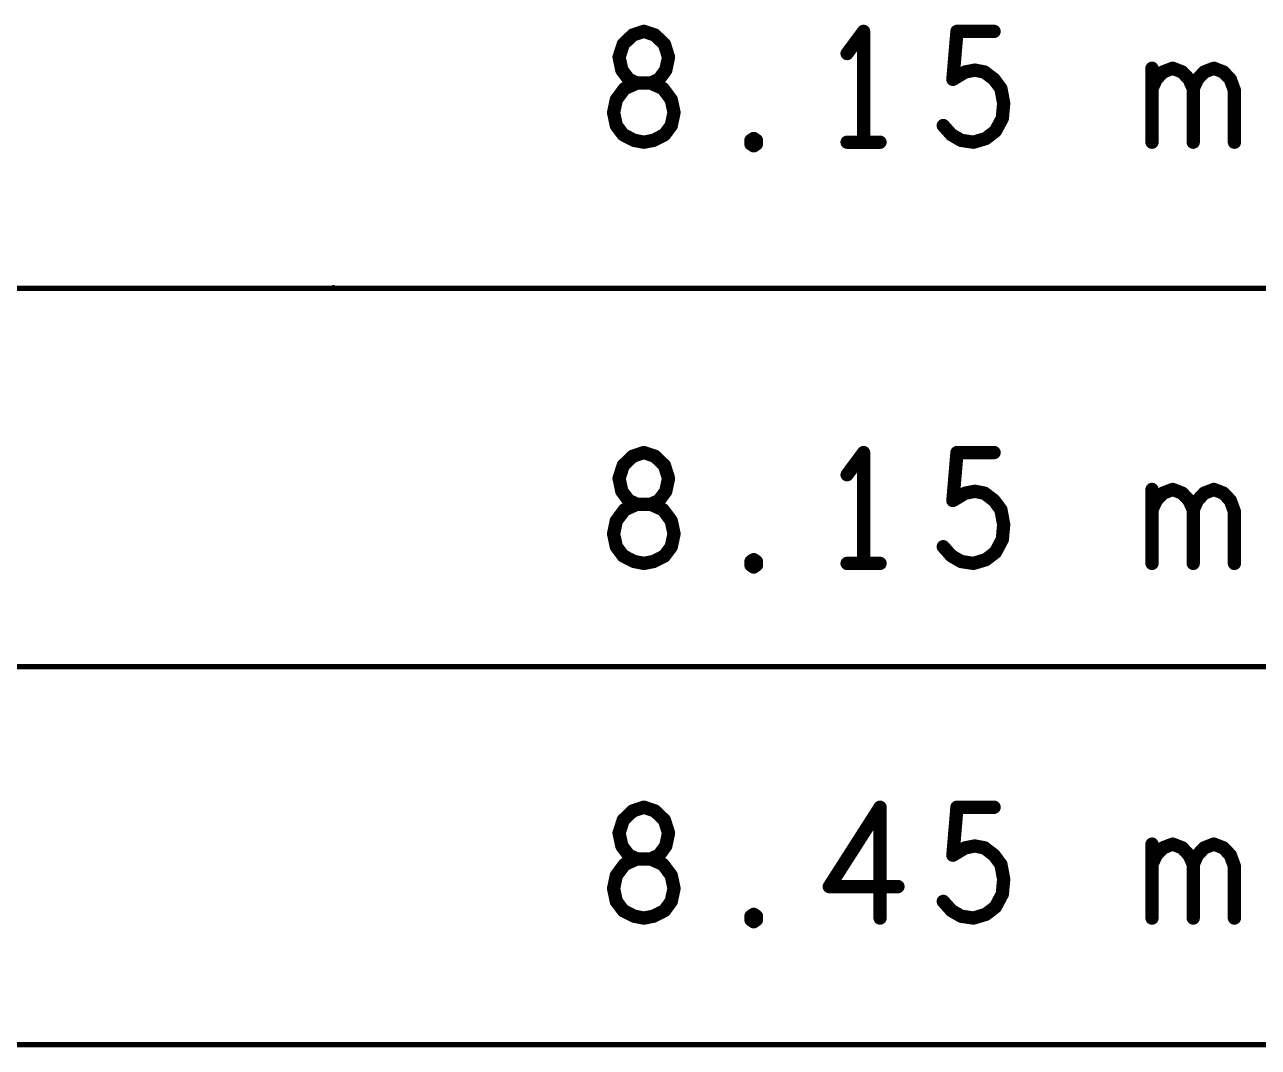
# Model space of a CAD drawing. Extents: x -14.2 to 19.9, y -5.2 to 16.9.
# Drawn here: x -9.905 to -8.513, y 4.398 to 5.551 of the extents above; entities that cross this region are included whole.
import ezdxf

# ---------------------------------------------------------------- set-up
doc = ezdxf.new("R2010")
doc.units = 0
doc.layers.get('0').update_dxf_attribs({"linetype": 'CONTINUOUS'})
doc.layers.add('FAB', color=2, linetype='CONTINUOUS')

# ---------------------------------------------------------------- blocks, each defined once
blk = doc.blocks.new('ROUND_1')
at = {"const_width": 0.003}
blk.add_lwpolyline([(-0.0015, 0, 1), (0.0015, 0, 1)], format="xyb", close=True, dxfattribs=at)
blk = doc.blocks.new('ROUND_105')
at = {"const_width": 0.0075}
blk.add_lwpolyline([(-0.00375, 0, 1), (0.00375, 0, 1)], format="xyb", close=True, dxfattribs=at)

msp = doc.modelspace()

# ---------------------------------------------------------------- linework, layer by layer
at = {"layer": 'FAB'}
for points, const_width in [([(-9.2293, 5.5289), (-9.2185, 5.5393)], 0.015), ([(-9.2185, 5.5393), (-9.2061, 5.5434)], 0.015), ([(-9.2061, 5.5434), (-9.1937, 5.5393)], 0.015), ([(-9.1937, 5.5393), (-9.1828, 5.5289)], 0.015), ([(-8.9581, 5.5434), (-8.9767, 5.5184)], 0.015), ([(-8.9581, 5.4184), (-8.9581, 5.5434)], 0.015), ([(-8.8573, 5.4893), (-8.8527, 5.5434)], 0.015), ([(-8.8527, 5.5434), (-8.8108, 5.5434)], 0.015), ([(-9.234, 5.5143), (-9.2293, 5.5289)], 0.015), ([(-9.1828, 5.5289), (-9.1782, 5.5143)], 0.015), ([(-9.2309, 5.4997), (-9.234, 5.5143)], 0.015), ([(-9.1782, 5.5143), (-9.1813, 5.4997)], 0.015), ([(-9.2231, 5.4893), (-9.2309, 5.4997)], 0.015), ([(-9.1813, 5.4997), (-9.189, 5.4893)], 0.015), ([(-8.8434, 5.4976), (-8.8573, 5.4893)], 0.015), ([(-8.8325, 5.4997), (-8.8434, 5.4976)], 0.015), ([(-8.8217, 5.4976), (-8.8325, 5.4997)], 0.015), ([(-8.8108, 5.4893), (-8.8217, 5.4976)], 0.015), ([(-8.6326, 5.4184), (-8.6326, 5.5018)], 0.015), ([(-8.6279, 5.4893), (-8.6202, 5.4976)], 0.015), ([(-8.6202, 5.4976), (-8.6093, 5.5018)], 0.015), ([(-8.6093, 5.5018), (-8.5985, 5.4976)], 0.015), ([(-8.5985, 5.4976), (-8.5907, 5.4893)], 0.015), ([(-8.5814, 5.4893), (-8.5737, 5.4976)], 0.015), ([(-8.5737, 5.4976), (-8.5628, 5.5018)], 0.015), ([(-8.5628, 5.5018), (-8.552, 5.4976)], 0.015), ([(-8.552, 5.4976), (-8.5442, 5.4893)], 0.015), ([(-9.2278, 5.4789), (-9.2371, 5.4664)], 0.015), ([(-9.2138, 5.4851), (-9.2278, 5.4789)], 0.015), ([(-9.2138, 5.4851), (-9.2231, 5.4893)], 0.015), ([(-9.1983, 5.4851), (-9.2138, 5.4851)], 0.015), ([(-9.1983, 5.4851), (-9.2138, 5.4851)], 0.015), ([(-9.189, 5.4893), (-9.1983, 5.4851)], 0.015), ([(-9.1844, 5.4789), (-9.1983, 5.4851)], 0.015), ([(-9.1751, 5.4664), (-9.1844, 5.4789)], 0.015), ([(-8.8031, 5.4789), (-8.8108, 5.4893)], 0.015), ([(-8.8, 5.4622), (-8.8031, 5.4789)], 0.015), ([(-8.6326, 5.4789), (-8.6279, 5.4893)], 0.015), ([(-8.5907, 5.4893), (-8.5861, 5.4789)], 0.015), ([(-8.5861, 5.4789), (-8.5814, 5.4893)], 0.015), ([(-8.5861, 5.4789), (-8.5861, 5.4184)], 0.015), ([(-8.5442, 5.4893), (-8.5396, 5.4768)], 0.015), ([(-9.2371, 5.4664), (-9.2402, 5.4518)], 0.015), ([(-9.172, 5.4518), (-9.1751, 5.4664)], 0.015), ([(-8.5396, 5.4768), (-8.5396, 5.4184)], 0.015), ([(-9.2402, 5.4518), (-9.2371, 5.4372)], 0.015), ([(-9.1751, 5.4372), (-9.172, 5.4518)], 0.015), ([(-8.8015, 5.4455), (-8.8, 5.4622)], 0.015), ([(-9.2371, 5.4372), (-9.2293, 5.4268)], 0.015), ([(-9.1828, 5.4268), (-9.1751, 5.4372)], 0.015), ([(-8.8682, 5.4372), (-8.8589, 5.4268)], 0.015), ([(-8.8093, 5.4309), (-8.8015, 5.4455)], 0.015), ([(-9.2293, 5.4268), (-9.2169, 5.4205)], 0.015), ([(-9.1952, 5.4205), (-9.1828, 5.4268)], 0.015), ([(-9.0852, 5.4205), (-9.0821, 5.4226)], 0.015), ([(-9.0821, 5.4226), (-9.079, 5.4205)], 0.015), ([(-8.8589, 5.4268), (-8.848, 5.4205)], 0.015), ([(-8.8341, 5.4184), (-8.8201, 5.4226)], 0.015), ([(-8.8201, 5.4226), (-8.8093, 5.4309)], 0.015), ([(-9.2169, 5.4205), (-9.2061, 5.4184)], 0.015), ([(-9.2061, 5.4184), (-9.1952, 5.4205)], 0.015), ([(-9.0852, 5.4164), (-9.0852, 5.4205)], 0.015), ([(-9.0821, 5.4143), (-9.0852, 5.4164)], 0.015), ([(-9.079, 5.4164), (-9.0821, 5.4143)], 0.015), ([(-9.079, 5.4205), (-9.079, 5.4164)], 0.015), ([(-8.9767, 5.4184), (-8.9395, 5.4184)], 0.015), ([(-8.848, 5.4205), (-8.8341, 5.4184)], 0.015), ([(-12.3924, 5.2536), (-1.9714, 5.2536)], 0.006), ([(-9.5563, 5.2544), (-9.5557, 5.2538)], 0.006), ([(-9.2293, 5.0539), (-9.2185, 5.0643)], 0.015), ([(-9.2185, 5.0643), (-9.2061, 5.0684)], 0.015), ([(-9.2061, 5.0684), (-9.1937, 5.0643)], 0.015), ([(-9.1937, 5.0643), (-9.1828, 5.0539)], 0.015), ([(-8.9581, 5.0684), (-8.9767, 5.0434)], 0.015), ([(-8.9581, 4.9434), (-8.9581, 5.0684)], 0.015), ([(-8.8573, 5.0143), (-8.8527, 5.0684)], 0.015), ([(-8.8527, 5.0684), (-8.8108, 5.0684)], 0.015), ([(-9.234, 5.0393), (-9.2293, 5.0539)], 0.015), ([(-9.1828, 5.0539), (-9.1782, 5.0393)], 0.015), ([(-9.2309, 5.0247), (-9.234, 5.0393)], 0.015), ([(-9.1782, 5.0393), (-9.1813, 5.0247)], 0.015), ([(-9.2231, 5.0143), (-9.2309, 5.0247)], 0.015), ([(-9.1813, 5.0247), (-9.189, 5.0143)], 0.015), ([(-8.8434, 5.0226), (-8.8573, 5.0143)], 0.015), ([(-8.8325, 5.0247), (-8.8434, 5.0226)], 0.015), ([(-8.8217, 5.0226), (-8.8325, 5.0247)], 0.015), ([(-8.8108, 5.0143), (-8.8217, 5.0226)], 0.015), ([(-8.6326, 4.9434), (-8.6326, 5.0268)], 0.015), ([(-8.6279, 5.0143), (-8.6202, 5.0226)], 0.015), ([(-8.6202, 5.0226), (-8.6093, 5.0268)], 0.015), ([(-8.6093, 5.0268), (-8.5985, 5.0226)], 0.015), ([(-8.5985, 5.0226), (-8.5907, 5.0143)], 0.015), ([(-8.5814, 5.0143), (-8.5737, 5.0226)], 0.015), ([(-8.5737, 5.0226), (-8.5628, 5.0268)], 0.015), ([(-8.5628, 5.0268), (-8.552, 5.0226)], 0.015), ([(-8.552, 5.0226), (-8.5442, 5.0143)], 0.015), ([(-9.2138, 5.0101), (-9.2278, 5.0039)], 0.015), ([(-9.2138, 5.0101), (-9.2231, 5.0143)], 0.015), ([(-9.1983, 5.0101), (-9.2138, 5.0101)], 0.015), ([(-9.1983, 5.0101), (-9.2138, 5.0101)], 0.015), ([(-9.189, 5.0143), (-9.1983, 5.0101)], 0.015), ([(-9.1844, 5.0039), (-9.1983, 5.0101)], 0.015), ([(-8.8031, 5.0039), (-8.8108, 5.0143)], 0.015), ([(-8.6326, 5.0039), (-8.6279, 5.0143)], 0.015), ([(-8.5907, 5.0143), (-8.5861, 5.0039)], 0.015), ([(-8.5861, 5.0039), (-8.5814, 5.0143)], 0.015), ([(-8.5442, 5.0143), (-8.5396, 5.0018)], 0.015), ([(-9.2371, 4.9914), (-9.2402, 4.9768)], 0.015), ([(-9.2278, 5.0039), (-9.2371, 4.9914)], 0.015), ([(-9.1751, 4.9914), (-9.1844, 5.0039)], 0.015), ([(-9.172, 4.9768), (-9.1751, 4.9914)], 0.015), ([(-8.8, 4.9872), (-8.8031, 5.0039)], 0.015), ([(-8.5861, 5.0039), (-8.5861, 4.9434)], 0.015), ([(-8.5396, 5.0018), (-8.5396, 4.9434)], 0.015), ([(-9.2402, 4.9768), (-9.2371, 4.9622)], 0.015), ([(-9.1751, 4.9622), (-9.172, 4.9768)], 0.015), ([(-8.8015, 4.9705), (-8.8, 4.9872)], 0.015), ([(-8.8093, 4.9559), (-8.8015, 4.9705)], 0.015), ([(-9.2371, 4.9622), (-9.2293, 4.9518)], 0.015), ([(-9.2293, 4.9518), (-9.2169, 4.9455)], 0.015), ([(-9.1952, 4.9455), (-9.1828, 4.9518)], 0.015), ([(-9.1828, 4.9518), (-9.1751, 4.9622)], 0.015), ([(-8.8682, 4.9622), (-8.8589, 4.9518)], 0.015), ([(-8.8589, 4.9518), (-8.848, 4.9455)], 0.015), ([(-8.8201, 4.9476), (-8.8093, 4.9559)], 0.015), ([(-9.2169, 4.9455), (-9.2061, 4.9434)], 0.015), ([(-9.2061, 4.9434), (-9.1952, 4.9455)], 0.015), ([(-9.0852, 4.9455), (-9.0821, 4.9476)], 0.015), ([(-9.0852, 4.9414), (-9.0852, 4.9455)], 0.015), ([(-9.0821, 4.9393), (-9.0852, 4.9414)], 0.015), ([(-9.0821, 4.9476), (-9.079, 4.9455)], 0.015), ([(-9.079, 4.9414), (-9.0821, 4.9393)], 0.015), ([(-9.079, 4.9455), (-9.079, 4.9414)], 0.015), ([(-8.9767, 4.9434), (-8.9395, 4.9434)], 0.015), ([(-8.848, 4.9455), (-8.8341, 4.9434)], 0.015), ([(-8.8341, 4.9434), (-8.8201, 4.9476)], 0.015), ([(-12.3924, 4.8271), (-1.9714, 4.8271)], 0.006), ([(-9.2293, 4.6539), (-9.2185, 4.6643)], 0.015), ([(-9.2185, 4.6643), (-9.2061, 4.6684)], 0.015), ([(-9.2061, 4.6684), (-9.1937, 4.6643)], 0.015), ([(-9.1937, 4.6643), (-9.1828, 4.6539)], 0.015), ([(-8.9395, 4.6684), (-8.9968, 4.5789)], 0.015), ([(-8.9395, 4.5434), (-8.9395, 4.6684)], 0.015), ([(-8.8573, 4.6143), (-8.8527, 4.6684)], 0.015), ([(-8.8527, 4.6684), (-8.8108, 4.6684)], 0.015), ([(-9.234, 4.6393), (-9.2293, 4.6539)], 0.015), ([(-9.1828, 4.6539), (-9.1782, 4.6393)], 0.015), ([(-9.2309, 4.6247), (-9.234, 4.6393)], 0.015), ([(-9.1782, 4.6393), (-9.1813, 4.6247)], 0.015), ([(-9.2231, 4.6143), (-9.2309, 4.6247)], 0.015), ([(-9.1813, 4.6247), (-9.189, 4.6143)], 0.015), ([(-8.8434, 4.6226), (-8.8573, 4.6143)], 0.015), ([(-8.8325, 4.6247), (-8.8434, 4.6226)], 0.015), ([(-8.8217, 4.6226), (-8.8325, 4.6247)], 0.015), ([(-8.8108, 4.6143), (-8.8217, 4.6226)], 0.015), ([(-8.6326, 4.5434), (-8.6326, 4.6268)], 0.015), ([(-8.6279, 4.6143), (-8.6202, 4.6226)], 0.015), ([(-8.6202, 4.6226), (-8.6093, 4.6268)], 0.015), ([(-8.6093, 4.6268), (-8.5985, 4.6226)], 0.015), ([(-8.5985, 4.6226), (-8.5907, 4.6143)], 0.015), ([(-8.5814, 4.6143), (-8.5737, 4.6226)], 0.015), ([(-8.5737, 4.6226), (-8.5628, 4.6268)], 0.015), ([(-8.5628, 4.6268), (-8.552, 4.6226)], 0.015), ([(-8.552, 4.6226), (-8.5442, 4.6143)], 0.015), ([(-9.2278, 4.6039), (-9.2371, 4.5914)], 0.015), ([(-9.2138, 4.6101), (-9.2278, 4.6039)], 0.015), ([(-9.2138, 4.6101), (-9.2231, 4.6143)], 0.015), ([(-9.1983, 4.6101), (-9.2138, 4.6101)], 0.015), ([(-9.1983, 4.6101), (-9.2138, 4.6101)], 0.015), ([(-9.189, 4.6143), (-9.1983, 4.6101)], 0.015), ([(-9.1844, 4.6039), (-9.1983, 4.6101)], 0.015), ([(-9.1751, 4.5914), (-9.1844, 4.6039)], 0.015), ([(-8.8031, 4.6039), (-8.8108, 4.6143)], 0.015), ([(-8.8, 4.5872), (-8.8031, 4.6039)], 0.015), ([(-8.6326, 4.6039), (-8.6279, 4.6143)], 0.015), ([(-8.5907, 4.6143), (-8.5861, 4.6039)], 0.015), ([(-8.5861, 4.6039), (-8.5814, 4.6143)], 0.015), ([(-8.5861, 4.6039), (-8.5861, 4.5434)], 0.015), ([(-8.5442, 4.6143), (-8.5396, 4.6018)], 0.015), ([(-8.5396, 4.6018), (-8.5396, 4.5434)], 0.015), ([(-9.2371, 4.5914), (-9.2402, 4.5768)], 0.015), ([(-9.172, 4.5768), (-9.1751, 4.5914)], 0.015), ([(-8.8015, 4.5705), (-8.8, 4.5872)], 0.015), ([(-9.2402, 4.5768), (-9.2371, 4.5622)], 0.015), ([(-9.1751, 4.5622), (-9.172, 4.5768)], 0.015), ([(-8.9968, 4.5789), (-8.9193, 4.5789)], 0.015), ([(-9.2371, 4.5622), (-9.2293, 4.5518)], 0.015), ([(-9.1828, 4.5518), (-9.1751, 4.5622)], 0.015), ([(-8.8682, 4.5622), (-8.8589, 4.5518)], 0.015), ([(-8.8093, 4.5559), (-8.8015, 4.5705)], 0.015), ([(-9.2293, 4.5518), (-9.2169, 4.5455)], 0.015), ([(-9.2169, 4.5455), (-9.2061, 4.5434)], 0.015), ([(-9.2061, 4.5434), (-9.1952, 4.5455)], 0.015), ([(-9.1952, 4.5455), (-9.1828, 4.5518)], 0.015), ([(-9.0852, 4.5455), (-9.0821, 4.5476)], 0.015), ([(-9.0852, 4.5414), (-9.0852, 4.5455)], 0.015), ([(-9.0821, 4.5476), (-9.079, 4.5455)], 0.015), ([(-9.079, 4.5455), (-9.079, 4.5414)], 0.015), ([(-8.8589, 4.5518), (-8.848, 4.5455)], 0.015), ([(-8.848, 4.5455), (-8.8341, 4.5434)], 0.015), ([(-8.8341, 4.5434), (-8.8201, 4.5476)], 0.015), ([(-8.8201, 4.5476), (-8.8093, 4.5559)], 0.015), ([(-9.0821, 4.5393), (-9.0852, 4.5414)], 0.015), ([(-9.079, 4.5414), (-9.0821, 4.5393)], 0.015), ([(-12.3924, 4.4006), (-1.9724, 4.4006)], 0.006)]:
    msp.add_lwpolyline(points, dxfattribs=dict(at, const_width=const_width))

# ---------------------------------------------------------------- block references
for name, p in [('ROUND_105', (-9.2185, 5.5393)), ('ROUND_105', (-9.2185, 5.5393)), ('ROUND_105', (-9.2061, 5.5434)), ('ROUND_105', (-9.2061, 5.5434)), ('ROUND_105', (-9.1937, 5.5393)), ('ROUND_105', (-9.1937, 5.5393)), ('ROUND_105', (-8.9581, 5.5434)), ('ROUND_105', (-8.9581, 5.5434)), ('ROUND_105', (-8.8527, 5.5434)), ('ROUND_105', (-8.8527, 5.5434)), ('ROUND_105', (-8.8108, 5.5434)), ('ROUND_105', (-9.2293, 5.5289)), ('ROUND_105', (-9.2293, 5.5289)), ('ROUND_105', (-9.1828, 5.5289)), ('ROUND_105', (-9.1828, 5.5289)), ('ROUND_105', (-9.234, 5.5143)), ('ROUND_105', (-9.234, 5.5143)), ('ROUND_105', (-9.1782, 5.5143)), ('ROUND_105', (-9.1782, 5.5143)), ('ROUND_105', (-8.9767, 5.5184)), ('ROUND_105', (-9.2309, 5.4997)), ('ROUND_105', (-9.2309, 5.4997)), ('ROUND_105', (-9.1813, 5.4997)), ('ROUND_105', (-9.1813, 5.4997)), ('ROUND_105', (-8.8434, 5.4976)), ('ROUND_105', (-8.8434, 5.4976)), ('ROUND_105', (-8.8325, 5.4997)), ('ROUND_105', (-8.8325, 5.4997)), ('ROUND_105', (-8.8217, 5.4976)), ('ROUND_105', (-8.8217, 5.4976)), ('ROUND_105', (-8.6326, 5.5018)), ('ROUND_105', (-8.6202, 5.4976)), ('ROUND_105', (-8.6202, 5.4976)), ('ROUND_105', (-8.6093, 5.5018)), ('ROUND_105', (-8.6093, 5.5018)), ('ROUND_105', (-8.5985, 5.4976)), ('ROUND_105', (-8.5985, 5.4976)), ('ROUND_105', (-8.5737, 5.4976)), ('ROUND_105', (-8.5737, 5.4976)), ('ROUND_105', (-8.5628, 5.5018)), ('ROUND_105', (-8.5628, 5.5018)), ('ROUND_105', (-8.552, 5.4976)), ('ROUND_105', (-8.552, 5.4976)), ('ROUND_105', (-9.2278, 5.4789)), ('ROUND_105', (-9.2278, 5.4789)), ('ROUND_105', (-9.2231, 5.4893)), ('ROUND_105', (-9.2231, 5.4893)), ('ROUND_105', (-9.2138, 5.4851)), ('ROUND_105', (-9.2138, 5.4851)), ('ROUND_105', (-9.2138, 5.4851)), ('ROUND_105', (-9.2138, 5.4851)), ('ROUND_105', (-9.1983, 5.4851)), ('ROUND_105', (-9.1983, 5.4851)), ('ROUND_105', (-9.1983, 5.4851)), ('ROUND_105', (-9.1983, 5.4851)), ('ROUND_105', (-9.189, 5.4893)), ('ROUND_105', (-9.189, 5.4893)), ('ROUND_105', (-9.1844, 5.4789)), ('ROUND_105', (-9.1844, 5.4789)), ('ROUND_105', (-8.8573, 5.4893)), ('ROUND_105', (-8.8573, 5.4893)), ('ROUND_105', (-8.8108, 5.4893)), ('ROUND_105', (-8.8108, 5.4893)), ('ROUND_105', (-8.8031, 5.4789)), ('ROUND_105', (-8.8031, 5.4789)), ('ROUND_105', (-8.6326, 5.4789)), ('ROUND_105', (-8.6279, 5.4893)), ('ROUND_105', (-8.6279, 5.4893)), ('ROUND_105', (-8.5907, 5.4893)), ('ROUND_105', (-8.5907, 5.4893)), ('ROUND_105', (-8.5861, 5.4789)), ('ROUND_105', (-8.5861, 5.4789)), ('ROUND_105', (-8.5861, 5.4789)), ('ROUND_105', (-8.5814, 5.4893)), ('ROUND_105', (-8.5814, 5.4893)), ('ROUND_105', (-8.5442, 5.4893)), ('ROUND_105', (-8.5442, 5.4893)), ('ROUND_105', (-9.2371, 5.4664)), ('ROUND_105', (-9.2371, 5.4664)), ('ROUND_105', (-9.1751, 5.4664)), ('ROUND_105', (-9.1751, 5.4664)), ('ROUND_105', (-8.5396, 5.4768)), ('ROUND_105', (-8.5396, 5.4768)), ('ROUND_105', (-9.2402, 5.4518)), ('ROUND_105', (-9.2402, 5.4518)), ('ROUND_105', (-9.172, 5.4518)), ('ROUND_105', (-9.172, 5.4518)), ('ROUND_105', (-8.8, 5.4622)), ('ROUND_105', (-8.8, 5.4622)), ('ROUND_105', (-9.2371, 5.4372)), ('ROUND_105', (-9.2371, 5.4372)), ('ROUND_105', (-9.1751, 5.4372)), ('ROUND_105', (-9.1751, 5.4372)), ('ROUND_105', (-8.8682, 5.4372)), ('ROUND_105', (-8.8015, 5.4455)), ('ROUND_105', (-8.8015, 5.4455)), ('ROUND_105', (-9.2293, 5.4268)), ('ROUND_105', (-9.2293, 5.4268)), ('ROUND_105', (-9.1828, 5.4268)), ('ROUND_105', (-9.1828, 5.4268)), ('ROUND_105', (-9.0821, 5.4226)), ('ROUND_105', (-9.0821, 5.4226)), ('ROUND_105', (-8.8589, 5.4268)), ('ROUND_105', (-8.8589, 5.4268)), ('ROUND_105', (-8.8201, 5.4226)), ('ROUND_105', (-8.8201, 5.4226)), ('ROUND_105', (-8.8093, 5.4309)), ('ROUND_105', (-8.8093, 5.4309)), ('ROUND_105', (-9.2169, 5.4205)), ('ROUND_105', (-9.2169, 5.4205)), ('ROUND_105', (-9.2061, 5.4184)), ('ROUND_105', (-9.2061, 5.4184)), ('ROUND_105', (-9.1952, 5.4205)), ('ROUND_105', (-9.1952, 5.4205)), ('ROUND_105', (-9.0852, 5.4205)), ('ROUND_105', (-9.0852, 5.4205)), ('ROUND_105', (-9.0852, 5.4164)), ('ROUND_105', (-9.0852, 5.4164)), ('ROUND_105', (-9.0821, 5.4143)), ('ROUND_105', (-9.0821, 5.4143)), ('ROUND_105', (-9.079, 5.4205)), ('ROUND_105', (-9.079, 5.4205)), ('ROUND_105', (-9.079, 5.4164)), ('ROUND_105', (-9.079, 5.4164)), ('ROUND_105', (-8.9767, 5.4184)), ('ROUND_105', (-8.9581, 5.4184)), ('ROUND_105', (-8.9395, 5.4184)), ('ROUND_105', (-8.848, 5.4205)), ('ROUND_105', (-8.848, 5.4205)), ('ROUND_105', (-8.8341, 5.4184)), ('ROUND_105', (-8.8341, 5.4184)), ('ROUND_105', (-8.6326, 5.4184)), ('ROUND_105', (-8.5861, 5.4184)), ('ROUND_105', (-8.5396, 5.4184)), ('ROUND_1', (-9.5563, 5.2544)), ('ROUND_1', (-9.5557, 5.2538)), ('ROUND_105', (-9.2185, 5.0643)), ('ROUND_105', (-9.2185, 5.0643)), ('ROUND_105', (-9.2061, 5.0684)), ('ROUND_105', (-9.2061, 5.0684)), ('ROUND_105', (-9.1937, 5.0643)), ('ROUND_105', (-9.1937, 5.0643)), ('ROUND_105', (-8.9581, 5.0684)), ('ROUND_105', (-8.9581, 5.0684)), ('ROUND_105', (-8.8527, 5.0684)), ('ROUND_105', (-8.8527, 5.0684)), ('ROUND_105', (-8.8108, 5.0684)), ('ROUND_105', (-9.2293, 5.0539)), ('ROUND_105', (-9.2293, 5.0539)), ('ROUND_105', (-9.1828, 5.0539)), ('ROUND_105', (-9.1828, 5.0539)), ('ROUND_105', (-9.234, 5.0393)), ('ROUND_105', (-9.234, 5.0393)), ('ROUND_105', (-9.1782, 5.0393)), ('ROUND_105', (-9.1782, 5.0393)), ('ROUND_105', (-8.9767, 5.0434)), ('ROUND_105', (-9.2309, 5.0247)), ('ROUND_105', (-9.2309, 5.0247)), ('ROUND_105', (-9.1813, 5.0247)), ('ROUND_105', (-9.1813, 5.0247)), ('ROUND_105', (-8.8434, 5.0226)), ('ROUND_105', (-8.8434, 5.0226)), ('ROUND_105', (-8.8325, 5.0247)), ('ROUND_105', (-8.8325, 5.0247)), ('ROUND_105', (-8.8217, 5.0226)), ('ROUND_105', (-8.8217, 5.0226)), ('ROUND_105', (-8.6326, 5.0268)), ('ROUND_105', (-8.6202, 5.0226)), ('ROUND_105', (-8.6202, 5.0226)), ('ROUND_105', (-8.6093, 5.0268)), ('ROUND_105', (-8.6093, 5.0268)), ('ROUND_105', (-8.5985, 5.0226)), ('ROUND_105', (-8.5985, 5.0226)), ('ROUND_105', (-8.5737, 5.0226)), ('ROUND_105', (-8.5737, 5.0226)), ('ROUND_105', (-8.5628, 5.0268)), ('ROUND_105', (-8.5628, 5.0268)), ('ROUND_105', (-8.552, 5.0226)), ('ROUND_105', (-8.552, 5.0226)), ('ROUND_105', (-9.2231, 5.0143)), ('ROUND_105', (-9.2231, 5.0143)), ('ROUND_105', (-9.2138, 5.0101)), ('ROUND_105', (-9.2138, 5.0101)), ('ROUND_105', (-9.2138, 5.0101)), ('ROUND_105', (-9.2138, 5.0101)), ('ROUND_105', (-9.1983, 5.0101)), ('ROUND_105', (-9.1983, 5.0101)), ('ROUND_105', (-9.1983, 5.0101)), ('ROUND_105', (-9.1983, 5.0101)), ('ROUND_105', (-9.189, 5.0143)), ('ROUND_105', (-9.189, 5.0143)), ('ROUND_105', (-8.8573, 5.0143)), ('ROUND_105', (-8.8573, 5.0143)), ('ROUND_105', (-8.8108, 5.0143)), ('ROUND_105', (-8.8108, 5.0143)), ('ROUND_105', (-8.6279, 5.0143)), ('ROUND_105', (-8.6279, 5.0143)), ('ROUND_105', (-8.5907, 5.0143)), ('ROUND_105', (-8.5907, 5.0143)), ('ROUND_105', (-8.5814, 5.0143)), ('ROUND_105', (-8.5814, 5.0143)), ('ROUND_105', (-8.5442, 5.0143)), ('ROUND_105', (-8.5442, 5.0143)), ('ROUND_105', (-9.2371, 4.9914)), ('ROUND_105', (-9.2371, 4.9914)), ('ROUND_105', (-9.2278, 5.0039)), ('ROUND_105', (-9.2278, 5.0039)), ('ROUND_105', (-9.1844, 5.0039)), ('ROUND_105', (-9.1844, 5.0039)), ('ROUND_105', (-9.1751, 4.9914)), ('ROUND_105', (-9.1751, 4.9914)), ('ROUND_105', (-8.8031, 5.0039)), ('ROUND_105', (-8.8031, 5.0039)), ('ROUND_105', (-8.6326, 5.0039)), ('ROUND_105', (-8.5861, 5.0039)), ('ROUND_105', (-8.5861, 5.0039)), ('ROUND_105', (-8.5861, 5.0039)), ('ROUND_105', (-8.5396, 5.0018)), ('ROUND_105', (-8.5396, 5.0018)), ('ROUND_105', (-9.2402, 4.9768)), ('ROUND_105', (-9.2402, 4.9768)), ('ROUND_105', (-9.172, 4.9768)), ('ROUND_105', (-9.172, 4.9768)), ('ROUND_105', (-8.8, 4.9872)), ('ROUND_105', (-8.8, 4.9872)), ('ROUND_105', (-8.8015, 4.9705)), ('ROUND_105', (-8.8015, 4.9705)), ('ROUND_105', (-9.2371, 4.9622)), ('ROUND_105', (-9.2371, 4.9622)), ('ROUND_105', (-9.2293, 4.9518)), ('ROUND_105', (-9.2293, 4.9518)), ('ROUND_105', (-9.1828, 4.9518)), ('ROUND_105', (-9.1828, 4.9518)), ('ROUND_105', (-9.1751, 4.9622)), ('ROUND_105', (-9.1751, 4.9622)), ('ROUND_105', (-8.8682, 4.9622)), ('ROUND_105', (-8.8589, 4.9518)), ('ROUND_105', (-8.8589, 4.9518)), ('ROUND_105', (-8.8093, 4.9559)), ('ROUND_105', (-8.8093, 4.9559)), ('ROUND_105', (-9.2169, 4.9455)), ('ROUND_105', (-9.2169, 4.9455)), ('ROUND_105', (-9.2061, 4.9434)), ('ROUND_105', (-9.2061, 4.9434)), ('ROUND_105', (-9.1952, 4.9455)), ('ROUND_105', (-9.1952, 4.9455)), ('ROUND_105', (-9.0852, 4.9455)), ('ROUND_105', (-9.0852, 4.9455)), ('ROUND_105', (-9.0852, 4.9414)), ('ROUND_105', (-9.0852, 4.9414)), ('ROUND_105', (-9.0821, 4.9476)), ('ROUND_105', (-9.0821, 4.9476)), ('ROUND_105', (-9.0821, 4.9393)), ('ROUND_105', (-9.0821, 4.9393)), ('ROUND_105', (-9.079, 4.9455)), ('ROUND_105', (-9.079, 4.9455)), ('ROUND_105', (-9.079, 4.9414)), ('ROUND_105', (-9.079, 4.9414)), ('ROUND_105', (-8.9767, 4.9434)), ('ROUND_105', (-8.9581, 4.9434)), ('ROUND_105', (-8.9395, 4.9434)), ('ROUND_105', (-8.848, 4.9455)), ('ROUND_105', (-8.848, 4.9455)), ('ROUND_105', (-8.8341, 4.9434)), ('ROUND_105', (-8.8341, 4.9434)), ('ROUND_105', (-8.8201, 4.9476)), ('ROUND_105', (-8.8201, 4.9476)), ('ROUND_105', (-8.6326, 4.9434)), ('ROUND_105', (-8.5861, 4.9434)), ('ROUND_105', (-8.5396, 4.9434)), ('ROUND_105', (-9.2185, 4.6643)), ('ROUND_105', (-9.2185, 4.6643)), ('ROUND_105', (-9.2061, 4.6684)), ('ROUND_105', (-9.2061, 4.6684)), ('ROUND_105', (-9.1937, 4.6643)), ('ROUND_105', (-9.1937, 4.6643)), ('ROUND_105', (-8.9395, 4.6684)), ('ROUND_105', (-8.9395, 4.6684)), ('ROUND_105', (-8.8527, 4.6684)), ('ROUND_105', (-8.8527, 4.6684)), ('ROUND_105', (-8.8108, 4.6684)), ('ROUND_105', (-9.2293, 4.6539)), ('ROUND_105', (-9.2293, 4.6539)), ('ROUND_105', (-9.1828, 4.6539)), ('ROUND_105', (-9.1828, 4.6539)), ('ROUND_105', (-9.234, 4.6393)), ('ROUND_105', (-9.234, 4.6393)), ('ROUND_105', (-9.1782, 4.6393)), ('ROUND_105', (-9.1782, 4.6393)), ('ROUND_105', (-9.2309, 4.6247)), ('ROUND_105', (-9.2309, 4.6247)), ('ROUND_105', (-9.1813, 4.6247)), ('ROUND_105', (-9.1813, 4.6247)), ('ROUND_105', (-8.8434, 4.6226)), ('ROUND_105', (-8.8434, 4.6226)), ('ROUND_105', (-8.8325, 4.6247)), ('ROUND_105', (-8.8325, 4.6247)), ('ROUND_105', (-8.8217, 4.6226)), ('ROUND_105', (-8.8217, 4.6226)), ('ROUND_105', (-8.6326, 4.6268)), ('ROUND_105', (-8.6202, 4.6226)), ('ROUND_105', (-8.6202, 4.6226)), ('ROUND_105', (-8.6093, 4.6268)), ('ROUND_105', (-8.6093, 4.6268)), ('ROUND_105', (-8.5985, 4.6226)), ('ROUND_105', (-8.5985, 4.6226)), ('ROUND_105', (-8.5737, 4.6226)), ('ROUND_105', (-8.5737, 4.6226)), ('ROUND_105', (-8.5628, 4.6268)), ('ROUND_105', (-8.5628, 4.6268)), ('ROUND_105', (-8.552, 4.6226)), ('ROUND_105', (-8.552, 4.6226)), ('ROUND_105', (-9.2278, 4.6039)), ('ROUND_105', (-9.2278, 4.6039)), ('ROUND_105', (-9.2231, 4.6143)), ('ROUND_105', (-9.2231, 4.6143)), ('ROUND_105', (-9.2138, 4.6101)), ('ROUND_105', (-9.2138, 4.6101)), ('ROUND_105', (-9.2138, 4.6101)), ('ROUND_105', (-9.2138, 4.6101)), ('ROUND_105', (-9.1983, 4.6101)), ('ROUND_105', (-9.1983, 4.6101)), ('ROUND_105', (-9.1983, 4.6101)), ('ROUND_105', (-9.1983, 4.6101)), ('ROUND_105', (-9.189, 4.6143)), ('ROUND_105', (-9.189, 4.6143)), ('ROUND_105', (-9.1844, 4.6039)), ('ROUND_105', (-9.1844, 4.6039)), ('ROUND_105', (-8.8573, 4.6143)), ('ROUND_105', (-8.8573, 4.6143)), ('ROUND_105', (-8.8108, 4.6143)), ('ROUND_105', (-8.8108, 4.6143)), ('ROUND_105', (-8.8031, 4.6039)), ('ROUND_105', (-8.8031, 4.6039)), ('ROUND_105', (-8.6326, 4.6039)), ('ROUND_105', (-8.6279, 4.6143)), ('ROUND_105', (-8.6279, 4.6143)), ('ROUND_105', (-8.5907, 4.6143)), ('ROUND_105', (-8.5907, 4.6143)), ('ROUND_105', (-8.5861, 4.6039)), ('ROUND_105', (-8.5861, 4.6039)), ('ROUND_105', (-8.5861, 4.6039)), ('ROUND_105', (-8.5814, 4.6143)), ('ROUND_105', (-8.5814, 4.6143)), ('ROUND_105', (-8.5442, 4.6143)), ('ROUND_105', (-8.5442, 4.6143)), ('ROUND_105', (-8.5396, 4.6018)), ('ROUND_105', (-8.5396, 4.6018)), ('ROUND_105', (-9.2371, 4.5914)), ('ROUND_105', (-9.2371, 4.5914)), ('ROUND_105', (-9.1751, 4.5914)), ('ROUND_105', (-9.1751, 4.5914)), ('ROUND_105', (-8.8, 4.5872)), ('ROUND_105', (-8.8, 4.5872)), ('ROUND_105', (-9.2402, 4.5768)), ('ROUND_105', (-9.2402, 4.5768)), ('ROUND_105', (-9.172, 4.5768)), ('ROUND_105', (-9.172, 4.5768)), ('ROUND_105', (-8.9968, 4.5789)), ('ROUND_105', (-8.9968, 4.5789)), ('ROUND_105', (-8.9193, 4.5789)), ('ROUND_105', (-9.2371, 4.5622)), ('ROUND_105', (-9.2371, 4.5622)), ('ROUND_105', (-9.1751, 4.5622)), ('ROUND_105', (-9.1751, 4.5622)), ('ROUND_105', (-8.8682, 4.5622)), ('ROUND_105', (-8.8015, 4.5705)), ('ROUND_105', (-8.8015, 4.5705)), ('ROUND_105', (-9.2293, 4.5518)), ('ROUND_105', (-9.2293, 4.5518)), ('ROUND_105', (-9.2169, 4.5455)), ('ROUND_105', (-9.2169, 4.5455)), ('ROUND_105', (-9.1952, 4.5455)), ('ROUND_105', (-9.1952, 4.5455)), ('ROUND_105', (-9.1828, 4.5518)), ('ROUND_105', (-9.1828, 4.5518)), ('ROUND_105', (-9.0852, 4.5455)), ('ROUND_105', (-9.0852, 4.5455)), ('ROUND_105', (-9.0821, 4.5476)), ('ROUND_105', (-9.0821, 4.5476)), ('ROUND_105', (-9.079, 4.5455)), ('ROUND_105', (-9.079, 4.5455)), ('ROUND_105', (-8.8589, 4.5518)), ('ROUND_105', (-8.8589, 4.5518)), ('ROUND_105', (-8.848, 4.5455)), ('ROUND_105', (-8.848, 4.5455)), ('ROUND_105', (-8.8201, 4.5476)), ('ROUND_105', (-8.8201, 4.5476)), ('ROUND_105', (-8.8093, 4.5559)), ('ROUND_105', (-8.8093, 4.5559)), ('ROUND_105', (-9.2061, 4.5434)), ('ROUND_105', (-9.2061, 4.5434)), ('ROUND_105', (-9.0852, 4.5414)), ('ROUND_105', (-9.0852, 4.5414)), ('ROUND_105', (-9.0821, 4.5393)), ('ROUND_105', (-9.0821, 4.5393)), ('ROUND_105', (-9.079, 4.5414)), ('ROUND_105', (-9.079, 4.5414)), ('ROUND_105', (-8.9395, 4.5434)), ('ROUND_105', (-8.8341, 4.5434)), ('ROUND_105', (-8.8341, 4.5434)), ('ROUND_105', (-8.6326, 4.5434)), ('ROUND_105', (-8.5861, 4.5434)), ('ROUND_105', (-8.5396, 4.5434))]:
    msp.add_blockref(name, p, dxfattribs=at)

doc.saveas('drawing.dxf')
